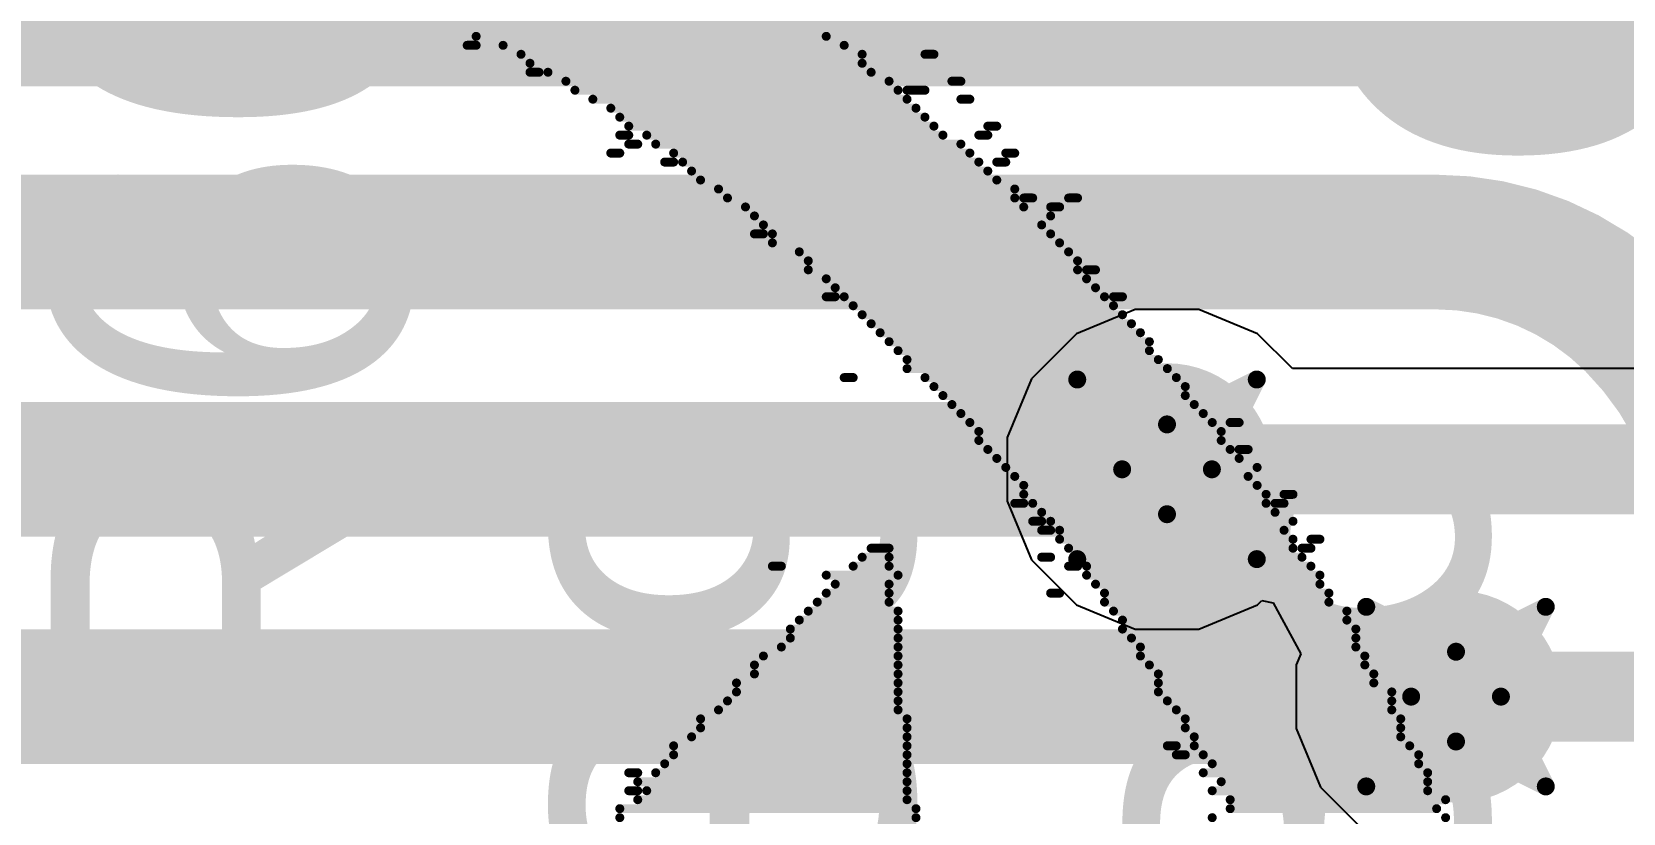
# Model space of a CAD drawing. Header units: inches. Extents: x -5 to 426, y -53 to 116.
# Drawn here: x 33.627 to 38.13, y -5.805 to -3.595 of the extents above; entities that cross this region are included whole.
import ezdxf

# ---------------------------------------------------------------- set-up
doc = ezdxf.new("R2010")
doc.units = ezdxf.units.IN
for name, color, linetype in [('Board Outline', 216, 'Continuous'), ('Bottom Layer', 5, 'Continuous'), ('Bottom Overlay', 54, 'Continuous'), ('Drill Drawing', 1, 'Continuous'), ('Top Layer', 1, 'Continuous'), ('Top Overlay', 2, 'Continuous'), ('Via Holes', 16, 'Continuous')]:
    doc.layers.add(name, color=color, linetype=linetype)
doc.styles.add('Arial', font='', dxfattribs={"height": 0.2})
doc.styles.add('Arial_Bold', font='', dxfattribs={"height": 0.2})
doc.styles.get('Arial').set_extended_font_data('Arial')
doc.styles.get('Arial_Bold').set_extended_font_data('Arial', bold=True)

msp = doc.modelspace()

# ---------------------------------------------------------------- hatches: boundary and pattern name
at = {"layer": 'Bottom Layer'}
h = msp.add_hatch(color=5, dxfattribs=at)
edge = h.paths.add_edge_path()
edge.add_arc((36.8393, -4.8326), 0.3, 0, 360)
h = msp.add_hatch(color=5, dxfattribs=at)
edge = h.paths.add_edge_path()
edge.add_arc((37.6571, -5.4755), 0.3, 0, 360)
at = {"layer": 'Top Layer'}
h = msp.add_hatch(color=1, dxfattribs=at)
edge = h.paths.add_edge_path()
edge.add_arc((36.8393, -4.8326), 0.3, 0, 360)
h = msp.add_hatch(color=1, dxfattribs=at)
edge = h.paths.add_edge_path()
edge.add_arc((37.6571, -5.4755), 0.3, 0, 360)
at = {"layer": 'Via Holes'}
h = msp.add_hatch(color=7, dxfattribs=at)
edge = h.paths.add_edge_path()
edge.add_arc((36.8393, -4.8326), 0.15, 0, 360)
h = msp.add_hatch(color=7, dxfattribs=at)
edge = h.paths.add_edge_path()
edge.add_arc((37.6571, -5.4755), 0.15, 0, 360)

# ---------------------------------------------------------------- linework, layer by layer
at = {"layer": 'Board Outline', "const_width": 0.254}
msp.add_lwpolyline([(49.7725, 6.3481, -1.144567), (-0.2979, -38.4414)], format="xyb", dxfattribs=at)
at = {"layer": 'Bottom Layer', "const_width": 0.381}
for points in [[(29.9697, -3.5589), (39.7896, -3.5589)], [(32.2783, -4.1897), (37.5999, -4.1897)], [(32.8178, -4.8326), (36.8393, -4.8326)], [(32.7876, -5.4755), (37.6571, -5.4755)]]:
    msp.add_lwpolyline(points, dxfattribs=at)
at = {"layer": 'Bottom Layer', "const_width": 0.1905}
for points in [[(37.5047, -4.1897, 1), (37.6952, -4.1897, 1)], [(37.5047, -4.1897, 1), (37.6952, -4.1897, 1)], [(38.0626, -4.4208, 1), (38.2531, -4.4208, 1)], [(38.0626, -4.4208, 1), (38.2531, -4.4208, 1)], [(36.7441, -4.8326, 1), (36.9346, -4.8326, 1)], [(37.5619, -5.4755, 1), (37.7524, -5.4755, 1)]]:
    msp.add_lwpolyline(points, format="xyb", close=True, dxfattribs=at)
at = {"layer": 'Bottom Layer', "const_width": 0.381}
for points in [[(37.5999, -4.1897, -0.198912), (38.1579, -4.4208)], [(38.1579, -4.4208, -0.198912), (38.4373, -5.0953)]]:
    msp.add_lwpolyline(points, format="xyb", dxfattribs=at)
at = {"layer": 'Bottom Overlay', "const_width": 0.0254}
for points in [[(34.8845, -3.608), (35.8751, -3.608)], [(34.8591, -3.6334), (34.8845, -3.6334)], [(34.9607, -3.6334), (35.9259, -3.6334)], [(35.0115, -3.6588), (35.9767, -3.6588)], [(36.1545, -3.6588), (36.1799, -3.6588)], [(35.0369, -3.6842), (35.9767, -3.6842)], [(35.0369, -3.7096), (35.0623, -3.7096)], [(35.0877, -3.7096), (36.0021, -3.7096)], [(35.1385, -3.735), (36.0529, -3.735)], [(36.2307, -3.735), (36.2561, -3.735)], [(35.1639, -3.7604), (36.0783, -3.7604)], [(35.2147, -3.7858), (36.1037, -3.7858)], [(36.1037, -3.7604), (36.1545, -3.7604)], [(36.2561, -3.7858), (36.2815, -3.7858)], [(35.2655, -3.8112), (36.1291, -3.8112)], [(35.2909, -3.8366), (36.1545, -3.8366)], [(35.3163, -3.862), (36.1799, -3.862)], [(36.3323, -3.862), (36.3577, -3.862)], [(35.2909, -3.8874), (35.3163, -3.8874)], [(35.3163, -3.9128), (35.3417, -3.9128)], [(35.3671, -3.8874), (36.2053, -3.8874)], [(35.3925, -3.9128), (36.2561, -3.9128)], [(36.3069, -3.8874), (36.3323, -3.8874)], [(35.2655, -3.9382), (35.2909, -3.9382)], [(35.4179, -3.9636), (35.4433, -3.9636)], [(35.4433, -3.9382), (36.2815, -3.9382)], [(35.4687, -3.9636), (36.3069, -3.9636)], [(36.3577, -3.9636), (36.3831, -3.9636)], [(36.3831, -3.9382), (36.4085, -3.9382)], [(35.4941, -3.989), (36.3323, -3.989)], [(35.5195, -4.0144), (36.3577, -4.0144)], [(35.5703, -4.0398), (36.4085, -4.0398)], [(35.5957, -4.0652), (36.4085, -4.0652)], [(36.4339, -4.0652), (36.4593, -4.0652)], [(36.5609, -4.0652), (36.5863, -4.0652)], [(35.6465, -4.0906), (36.4339, -4.0906)], [(36.5101, -4.0906), (36.5355, -4.0906)], [(35.6719, -4.116), (36.5101, -4.116)], [(35.6973, -4.1414), (36.4847, -4.1414)], [(35.6719, -4.1668), (35.6973, -4.1668)], [(35.7227, -4.1668), (36.5101, -4.1668)], [(35.7227, -4.1922), (36.5355, -4.1922)], [(35.7989, -4.2176), (36.5609, -4.2176)], [(35.8243, -4.243), (36.5863, -4.243)], [(35.8243, -4.2684), (36.5863, -4.2684)], [(36.6117, -4.2684), (36.6371, -4.2684)], [(35.8751, -4.2938), (36.6117, -4.2938)], [(35.9005, -4.3192), (36.6371, -4.3192)], [(35.8751, -4.3446), (35.9005, -4.3446)], [(35.9259, -4.3446), (36.6625, -4.3446)], [(35.9513, -4.37), (36.6879, -4.37)], [(36.6879, -4.3446), (36.7133, -4.3446)], [(35.9767, -4.3954), (36.7133, -4.3954)], [(36.0021, -4.4208), (36.7387, -4.4208)], [(36.0275, -4.4462), (36.7641, -4.4462)], [(36.0529, -4.4716), (36.7895, -4.4716)], [(36.0783, -4.497), (36.7895, -4.497)], [(36.1037, -4.5224), (36.8149, -4.5224)], [(36.1037, -4.5478), (36.8403, -4.5478)], [(35.9259, -4.5732), (35.9513, -4.5732)], [(36.1545, -4.5732), (36.8657, -4.5732)], [(36.1799, -4.5986), (36.8911, -4.5986)], [(36.2053, -4.624), (36.8911, -4.624)], [(36.2307, -4.6494), (36.9165, -4.6494)], [(36.2561, -4.6748), (36.9419, -4.6748)], [(36.2815, -4.7002), (36.9673, -4.7002)], [(36.3069, -4.7256), (36.9927, -4.7256)], [(37.0181, -4.7002), (37.0435, -4.7002)], [(36.3069, -4.751), (36.9927, -4.751)], [(36.3323, -4.7764), (37.0181, -4.7764)], [(37.0435, -4.7764), (37.0689, -4.7764)], [(36.3577, -4.8018), (37.0435, -4.8018)], [(36.3831, -4.8272), (37.0943, -4.8272)], [(36.4085, -4.8526), (37.0689, -4.8526)], [(36.4339, -4.878), (37.0943, -4.878)], [(36.4339, -4.9034), (37.1197, -4.9034)], [(37.1705, -4.9034), (37.1959, -4.9034)], [(36.4085, -4.9288), (36.4339, -4.9288)], [(36.4593, -4.9288), (37.1197, -4.9288)], [(36.4847, -4.9542), (37.1451, -4.9542)], [(37.1451, -4.9288), (37.1705, -4.9288)], [(36.4593, -4.9796), (36.4847, -4.9796)], [(36.4847, -5.005), (36.5101, -5.005)], [(36.5101, -4.9796), (37.1959, -4.9796)], [(36.5355, -5.005), (37.1705, -5.005)], [(36.0021, -5.0558), (36.0529, -5.0558)], [(36.5355, -5.0304), (37.1959, -5.0304)], [(36.5609, -5.0558), (37.1959, -5.0558)], [(37.2213, -5.0558), (37.2467, -5.0558)], [(37.2467, -5.0304), (37.2721, -5.0304)], [(35.9767, -5.0812), (36.0529, -5.0812)], [(36.4847, -5.0812), (36.5101, -5.0812)], [(36.5863, -5.0812), (37.2213, -5.0812)], [(35.7227, -5.1066), (35.7481, -5.1066)], [(35.8751, -5.132), (36.0783, -5.132)], [(35.9513, -5.1066), (36.0529, -5.1066)], [(36.5609, -5.1066), (36.5863, -5.1066)], [(36.6117, -5.1066), (37.2467, -5.1066)], [(36.6117, -5.132), (37.2721, -5.132)], [(35.8751, -5.1828), (36.0529, -5.1828)], [(35.9005, -5.1574), (36.0529, -5.1574)], [(36.5101, -5.1828), (36.5355, -5.1828)], [(36.6371, -5.1574), (37.2721, -5.1574)], [(36.6625, -5.1828), (37.2975, -5.1828)], [(35.8243, -5.2336), (36.0783, -5.2336)], [(35.8497, -5.2082), (36.0529, -5.2082)], [(36.6625, -5.2082), (37.2975, -5.2082)], [(36.6879, -5.2336), (37.3483, -5.2336)], [(35.7989, -5.259), (36.0783, -5.259)], [(36.7133, -5.259), (37.3483, -5.259)], [(35.7735, -5.2844), (36.0783, -5.2844)], [(35.7735, -5.3098), (36.0783, -5.3098)], [(36.7133, -5.2844), (37.3737, -5.2844)], [(36.7387, -5.3098), (37.3737, -5.3098)], [(35.6973, -5.3606), (36.0783, -5.3606)], [(35.7481, -5.3352), (36.0783, -5.3352)], [(36.7641, -5.3352), (37.3737, -5.3352)], [(36.7641, -5.3606), (37.3991, -5.3606)], [(35.6719, -5.386), (36.0783, -5.386)], [(35.6719, -5.4114), (36.0783, -5.4114)], [(36.7895, -5.386), (37.3991, -5.386)], [(36.8149, -5.4114), (37.4245, -5.4114)], [(35.6211, -5.4368), (36.0783, -5.4368)], [(36.8149, -5.4368), (37.4245, -5.4368)], [(35.5957, -5.4876), (36.0783, -5.4876)], [(35.6211, -5.4622), (36.0783, -5.4622)], [(36.8149, -5.4622), (37.4753, -5.4622)], [(36.8403, -5.4876), (37.4753, -5.4876)], [(35.5195, -5.5384), (36.1037, -5.5384)], [(35.5703, -5.513), (36.0783, -5.513)], [(36.8657, -5.513), (37.4753, -5.513)], [(36.8911, -5.5384), (37.5007, -5.5384)], [(35.4941, -5.5892), (36.1037, -5.5892)], [(35.5195, -5.5638), (36.1037, -5.5638)], [(36.8911, -5.5638), (37.5007, -5.5638)], [(36.9165, -5.5892), (37.5007, -5.5892)], [(35.4433, -5.6146), (36.1037, -5.6146)], [(35.4433, -5.64), (36.1037, -5.64)], [(36.8403, -5.6146), (36.8657, -5.6146)], [(36.8657, -5.64), (36.8911, -5.64)], [(36.9165, -5.6146), (37.5261, -5.6146)], [(36.9419, -5.64), (37.5515, -5.64)], [(35.4179, -5.6654), (36.1037, -5.6654)], [(36.9673, -5.6654), (37.5515, -5.6654)], [(35.3163, -5.6908), (35.3417, -5.6908)], [(35.3417, -5.7162), (36.1037, -5.7162)], [(35.3925, -5.6908), (36.1037, -5.6908)], [(36.9419, -5.6908), (37.5769, -5.6908)], [(36.9927, -5.7162), (37.5769, -5.7162)], [(35.3163, -5.7416), (35.3417, -5.7416)], [(35.3417, -5.767), (36.1037, -5.767)], [(35.3671, -5.7416), (36.1037, -5.7416)], [(36.9673, -5.7416), (37.5769, -5.7416)], [(37.0181, -5.767), (37.6277, -5.767)], [(35.2909, -5.7924), (36.1291, -5.7924)], [(37.0181, -5.7924), (37.6023, -5.7924)]]:
    msp.add_lwpolyline(points, dxfattribs=at)
at = {"layer": 'Bottom Overlay', "const_width": 0.0127}
for points in [[(34.8781, -3.608, 1), (34.8908, -3.608, 1)], [(35.8687, -3.608, 1), (35.8814, -3.608, 1)], [(34.8527, -3.6334, 1), (34.8654, -3.6334, 1)], [(34.8781, -3.6334, 1), (34.8908, -3.6334, 1)], [(34.9543, -3.6334, 1), (34.967, -3.6334, 1)], [(35.0051, -3.6588, 1), (35.0178, -3.6588, 1)], [(35.9195, -3.6334, 1), (35.9322, -3.6334, 1)], [(35.9703, -3.6588, 1), (35.983, -3.6588, 1)], [(36.1481, -3.6588, 1), (36.1608, -3.6588, 1)], [(36.1735, -3.6588, 1), (36.1862, -3.6588, 1)], [(35.0305, -3.6842, 1), (35.0432, -3.6842, 1)], [(35.9703, -3.6842, 1), (35.983, -3.6842, 1)], [(35.0305, -3.7096, 1), (35.0432, -3.7096, 1)], [(35.0559, -3.7096, 1), (35.0686, -3.7096, 1)], [(35.0813, -3.7096, 1), (35.094, -3.7096, 1)], [(35.1321, -3.735, 1), (35.1448, -3.735, 1)], [(35.9957, -3.7096, 1), (36.0084, -3.7096, 1)], [(36.0465, -3.735, 1), (36.0592, -3.735, 1)], [(36.2243, -3.735, 1), (36.237, -3.735, 1)], [(36.2497, -3.735, 1), (36.2624, -3.735, 1)], [(35.1575, -3.7604, 1), (35.1702, -3.7604, 1)], [(35.2083, -3.7858, 1), (35.221, -3.7858, 1)], [(36.0719, -3.7604, 1), (36.0846, -3.7604, 1)], [(36.0973, -3.7604, 1), (36.11, -3.7604, 1)], [(36.0973, -3.7858, 1), (36.11, -3.7858, 1)], [(36.1481, -3.7604, 1), (36.1608, -3.7604, 1)], [(36.2497, -3.7858, 1), (36.2624, -3.7858, 1)], [(36.2751, -3.7858, 1), (36.2878, -3.7858, 1)], [(35.2591, -3.8112, 1), (35.2718, -3.8112, 1)], [(35.2845, -3.8366, 1), (35.2972, -3.8366, 1)], [(36.1227, -3.8112, 1), (36.1354, -3.8112, 1)], [(36.1481, -3.8366, 1), (36.1608, -3.8366, 1)], [(35.3099, -3.862, 1), (35.3226, -3.862, 1)], [(36.1735, -3.862, 1), (36.1862, -3.862, 1)], [(36.3259, -3.862, 1), (36.3386, -3.862, 1)], [(36.3513, -3.862, 1), (36.364, -3.862, 1)], [(35.2845, -3.8874, 1), (35.2972, -3.8874, 1)], [(35.3099, -3.8874, 1), (35.3226, -3.8874, 1)], [(35.3099, -3.9128, 1), (35.3226, -3.9128, 1)], [(35.3353, -3.9128, 1), (35.348, -3.9128, 1)], [(35.3607, -3.8874, 1), (35.3734, -3.8874, 1)], [(35.3861, -3.9128, 1), (35.3988, -3.9128, 1)], [(36.1989, -3.8874, 1), (36.2116, -3.8874, 1)], [(36.2497, -3.9128, 1), (36.2624, -3.9128, 1)], [(36.3005, -3.8874, 1), (36.3132, -3.8874, 1)], [(36.3259, -3.8874, 1), (36.3386, -3.8874, 1)], [(35.2591, -3.9382, 1), (35.2718, -3.9382, 1)], [(35.2845, -3.9382, 1), (35.2972, -3.9382, 1)], [(35.4115, -3.9636, 1), (35.4242, -3.9636, 1)], [(35.4369, -3.9382, 1), (35.4496, -3.9382, 1)], [(35.4369, -3.9636, 1), (35.4496, -3.9636, 1)], [(35.4623, -3.9636, 1), (35.475, -3.9636, 1)], [(36.2751, -3.9382, 1), (36.2878, -3.9382, 1)], [(36.3005, -3.9636, 1), (36.3132, -3.9636, 1)], [(36.3513, -3.9636, 1), (36.364, -3.9636, 1)], [(36.3767, -3.9382, 1), (36.3894, -3.9382, 1)], [(36.3767, -3.9636, 1), (36.3894, -3.9636, 1)], [(36.4021, -3.9382, 1), (36.4148, -3.9382, 1)], [(35.4877, -3.989, 1), (35.5004, -3.989, 1)], [(35.5131, -4.0144, 1), (35.5258, -4.0144, 1)], [(36.3259, -3.989, 1), (36.3386, -3.989, 1)], [(36.3513, -4.0144, 1), (36.364, -4.0144, 1)], [(35.5639, -4.0398, 1), (35.5766, -4.0398, 1)], [(35.5893, -4.0652, 1), (35.602, -4.0652, 1)], [(36.4021, -4.0398, 1), (36.4148, -4.0398, 1)], [(36.4021, -4.0652, 1), (36.4148, -4.0652, 1)], [(36.4275, -4.0652, 1), (36.4402, -4.0652, 1)], [(36.4529, -4.0652, 1), (36.4656, -4.0652, 1)], [(36.5545, -4.0652, 1), (36.5672, -4.0652, 1)], [(36.5799, -4.0652, 1), (36.5926, -4.0652, 1)], [(35.6401, -4.0906, 1), (35.6528, -4.0906, 1)], [(36.4275, -4.0906, 1), (36.4402, -4.0906, 1)], [(36.5037, -4.0906, 1), (36.5164, -4.0906, 1)], [(36.5291, -4.0906, 1), (36.5418, -4.0906, 1)], [(35.6655, -4.116, 1), (35.6782, -4.116, 1)], [(35.6909, -4.1414, 1), (35.7036, -4.1414, 1)], [(36.4783, -4.1414, 1), (36.491, -4.1414, 1)], [(36.5037, -4.116, 1), (36.5164, -4.116, 1)], [(35.6655, -4.1668, 1), (35.6782, -4.1668, 1)], [(35.6909, -4.1668, 1), (35.7036, -4.1668, 1)], [(35.7163, -4.1668, 1), (35.729, -4.1668, 1)], [(35.7163, -4.1922, 1), (35.729, -4.1922, 1)], [(36.5037, -4.1668, 1), (36.5164, -4.1668, 1)], [(36.5291, -4.1922, 1), (36.5418, -4.1922, 1)], [(35.7925, -4.2176, 1), (35.8052, -4.2176, 1)], [(35.8179, -4.243, 1), (35.8306, -4.243, 1)], [(36.5545, -4.2176, 1), (36.5672, -4.2176, 1)], [(36.5799, -4.243, 1), (36.5926, -4.243, 1)], [(35.8179, -4.2684, 1), (35.8306, -4.2684, 1)], [(36.5799, -4.2684, 1), (36.5926, -4.2684, 1)], [(36.6053, -4.2684, 1), (36.618, -4.2684, 1)], [(36.6307, -4.2684, 1), (36.6434, -4.2684, 1)], [(35.8687, -4.2938, 1), (35.8814, -4.2938, 1)], [(35.8941, -4.3192, 1), (35.9068, -4.3192, 1)], [(36.6053, -4.2938, 1), (36.618, -4.2938, 1)], [(36.6307, -4.3192, 1), (36.6434, -4.3192, 1)], [(35.8687, -4.3446, 1), (35.8814, -4.3446, 1)], [(35.8941, -4.3446, 1), (35.9068, -4.3446, 1)], [(35.9195, -4.3446, 1), (35.9322, -4.3446, 1)], [(35.9449, -4.37, 1), (35.9576, -4.37, 1)], [(36.6561, -4.3446, 1), (36.6688, -4.3446, 1)], [(36.6815, -4.3446, 1), (36.6942, -4.3446, 1)], [(36.6815, -4.37, 1), (36.6942, -4.37, 1)], [(36.7069, -4.3446, 1), (36.7196, -4.3446, 1)], [(35.9703, -4.3954, 1), (35.983, -4.3954, 1)], [(35.9957, -4.4208, 1), (36.0084, -4.4208, 1)], [(36.7069, -4.3954, 1), (36.7196, -4.3954, 1)], [(36.7323, -4.4208, 1), (36.745, -4.4208, 1)], [(36.0211, -4.4462, 1), (36.0338, -4.4462, 1)], [(36.7577, -4.4462, 1), (36.7704, -4.4462, 1)], [(36.0465, -4.4716, 1), (36.0592, -4.4716, 1)], [(36.0719, -4.497, 1), (36.0846, -4.497, 1)], [(36.7831, -4.4716, 1), (36.7958, -4.4716, 1)], [(36.7831, -4.497, 1), (36.7958, -4.497, 1)], [(36.0973, -4.5224, 1), (36.11, -4.5224, 1)], [(36.0973, -4.5478, 1), (36.11, -4.5478, 1)], [(36.8085, -4.5224, 1), (36.8212, -4.5224, 1)], [(36.8339, -4.5478, 1), (36.8466, -4.5478, 1)], [(35.9195, -4.5732, 1), (35.9322, -4.5732, 1)], [(35.9449, -4.5732, 1), (35.9576, -4.5732, 1)], [(36.1481, -4.5732, 1), (36.1608, -4.5732, 1)], [(36.1735, -4.5986, 1), (36.1862, -4.5986, 1)], [(36.8593, -4.5732, 1), (36.872, -4.5732, 1)], [(36.8847, -4.5986, 1), (36.8974, -4.5986, 1)], [(36.1989, -4.624, 1), (36.2116, -4.624, 1)], [(36.2243, -4.6494, 1), (36.237, -4.6494, 1)], [(36.8847, -4.624, 1), (36.8974, -4.624, 1)], [(36.9101, -4.6494, 1), (36.9228, -4.6494, 1)], [(36.2497, -4.6748, 1), (36.2624, -4.6748, 1)], [(36.9355, -4.6748, 1), (36.9482, -4.6748, 1)], [(36.2751, -4.7002, 1), (36.2878, -4.7002, 1)], [(36.3005, -4.7256, 1), (36.3132, -4.7256, 1)], [(36.9609, -4.7002, 1), (36.9736, -4.7002, 1)], [(36.9863, -4.7256, 1), (36.999, -4.7256, 1)], [(37.0117, -4.7002, 1), (37.0244, -4.7002, 1)], [(37.0371, -4.7002, 1), (37.0498, -4.7002, 1)], [(36.3005, -4.751, 1), (36.3132, -4.751, 1)], [(36.3259, -4.7764, 1), (36.3386, -4.7764, 1)], [(36.9863, -4.751, 1), (36.999, -4.751, 1)], [(37.0117, -4.7764, 1), (37.0244, -4.7764, 1)], [(37.0371, -4.7764, 1), (37.0498, -4.7764, 1)], [(37.0625, -4.7764, 1), (37.0752, -4.7764, 1)], [(36.3513, -4.8018, 1), (36.364, -4.8018, 1)], [(36.3767, -4.8272, 1), (36.3894, -4.8272, 1)], [(37.0371, -4.8018, 1), (37.0498, -4.8018, 1)], [(37.0879, -4.8272, 1), (37.1006, -4.8272, 1)], [(36.4021, -4.8526, 1), (36.4148, -4.8526, 1)], [(37.0625, -4.8526, 1), (37.0752, -4.8526, 1)], [(36.4275, -4.878, 1), (36.4402, -4.878, 1)], [(36.4275, -4.9034, 1), (36.4402, -4.9034, 1)], [(37.0879, -4.878, 1), (37.1006, -4.878, 1)], [(37.1133, -4.9034, 1), (37.126, -4.9034, 1)], [(37.1641, -4.9034, 1), (37.1768, -4.9034, 1)], [(37.1895, -4.9034, 1), (37.2022, -4.9034, 1)], [(36.4021, -4.9288, 1), (36.4148, -4.9288, 1)], [(36.4275, -4.9288, 1), (36.4402, -4.9288, 1)], [(36.4529, -4.9288, 1), (36.4656, -4.9288, 1)], [(36.4783, -4.9542, 1), (36.491, -4.9542, 1)], [(37.1133, -4.9288, 1), (37.126, -4.9288, 1)], [(37.1387, -4.9288, 1), (37.1514, -4.9288, 1)], [(37.1387, -4.9542, 1), (37.1514, -4.9542, 1)], [(37.1641, -4.9288, 1), (37.1768, -4.9288, 1)], [(36.4529, -4.9796, 1), (36.4656, -4.9796, 1)], [(36.4783, -4.9796, 1), (36.491, -4.9796, 1)], [(36.4783, -5.005, 1), (36.491, -5.005, 1)], [(36.5037, -4.9796, 1), (36.5164, -4.9796, 1)], [(36.5037, -5.005, 1), (36.5164, -5.005, 1)], [(36.5291, -5.005, 1), (36.5418, -5.005, 1)], [(37.1641, -5.005, 1), (37.1768, -5.005, 1)], [(37.1895, -4.9796, 1), (37.2022, -4.9796, 1)], [(35.9957, -5.0558, 1), (36.0084, -5.0558, 1)], [(36.0465, -5.0558, 1), (36.0592, -5.0558, 1)], [(36.5291, -5.0304, 1), (36.5418, -5.0304, 1)], [(36.5545, -5.0558, 1), (36.5672, -5.0558, 1)], [(37.1895, -5.0304, 1), (37.2022, -5.0304, 1)], [(37.1895, -5.0558, 1), (37.2022, -5.0558, 1)], [(37.2149, -5.0558, 1), (37.2276, -5.0558, 1)], [(37.2403, -5.0304, 1), (37.253, -5.0304, 1)], [(37.2403, -5.0558, 1), (37.253, -5.0558, 1)], [(37.2657, -5.0304, 1), (37.2784, -5.0304, 1)], [(35.9703, -5.0812, 1), (35.983, -5.0812, 1)], [(36.0465, -5.0812, 1), (36.0592, -5.0812, 1)], [(36.4783, -5.0812, 1), (36.491, -5.0812, 1)], [(36.5037, -5.0812, 1), (36.5164, -5.0812, 1)], [(36.5799, -5.0812, 1), (36.5926, -5.0812, 1)], [(37.2149, -5.0812, 1), (37.2276, -5.0812, 1)], [(35.7163, -5.1066, 1), (35.729, -5.1066, 1)], [(35.7417, -5.1066, 1), (35.7544, -5.1066, 1)], [(35.8687, -5.132, 1), (35.8814, -5.132, 1)], [(35.9449, -5.1066, 1), (35.9576, -5.1066, 1)], [(36.0465, -5.1066, 1), (36.0592, -5.1066, 1)], [(36.0719, -5.132, 1), (36.0846, -5.132, 1)], [(36.5545, -5.1066, 1), (36.5672, -5.1066, 1)], [(36.5799, -5.1066, 1), (36.5926, -5.1066, 1)], [(36.6053, -5.1066, 1), (36.618, -5.1066, 1)], [(36.6053, -5.132, 1), (36.618, -5.132, 1)], [(37.2403, -5.1066, 1), (37.253, -5.1066, 1)], [(37.2657, -5.132, 1), (37.2784, -5.132, 1)], [(35.8687, -5.1828, 1), (35.8814, -5.1828, 1)], [(35.8941, -5.1574, 1), (35.9068, -5.1574, 1)], [(36.0465, -5.1574, 1), (36.0592, -5.1574, 1)], [(36.0465, -5.1828, 1), (36.0592, -5.1828, 1)], [(36.5037, -5.1828, 1), (36.5164, -5.1828, 1)], [(36.5291, -5.1828, 1), (36.5418, -5.1828, 1)], [(36.6307, -5.1574, 1), (36.6434, -5.1574, 1)], [(36.6561, -5.1828, 1), (36.6688, -5.1828, 1)], [(37.2657, -5.1574, 1), (37.2784, -5.1574, 1)], [(37.2911, -5.1828, 1), (37.3038, -5.1828, 1)], [(35.8179, -5.2336, 1), (35.8306, -5.2336, 1)], [(35.8433, -5.2082, 1), (35.856, -5.2082, 1)], [(36.0465, -5.2082, 1), (36.0592, -5.2082, 1)], [(36.0719, -5.2336, 1), (36.0846, -5.2336, 1)], [(36.6561, -5.2082, 1), (36.6688, -5.2082, 1)], [(36.6815, -5.2336, 1), (36.6942, -5.2336, 1)], [(37.2911, -5.2082, 1), (37.3038, -5.2082, 1)], [(37.3419, -5.2336, 1), (37.3546, -5.2336, 1)], [(35.7925, -5.259, 1), (35.8052, -5.259, 1)], [(36.0719, -5.259, 1), (36.0846, -5.259, 1)], [(36.7069, -5.259, 1), (36.7196, -5.259, 1)], [(37.3419, -5.259, 1), (37.3546, -5.259, 1)], [(35.7671, -5.2844, 1), (35.7798, -5.2844, 1)], [(35.7671, -5.3098, 1), (35.7798, -5.3098, 1)], [(36.0719, -5.2844, 1), (36.0846, -5.2844, 1)], [(36.0719, -5.3098, 1), (36.0846, -5.3098, 1)], [(36.7069, -5.2844, 1), (36.7196, -5.2844, 1)], [(36.7323, -5.3098, 1), (36.745, -5.3098, 1)], [(37.3673, -5.2844, 1), (37.38, -5.2844, 1)], [(37.3673, -5.3098, 1), (37.38, -5.3098, 1)], [(35.6909, -5.3606, 1), (35.7036, -5.3606, 1)], [(35.7417, -5.3352, 1), (35.7544, -5.3352, 1)], [(36.0719, -5.3352, 1), (36.0846, -5.3352, 1)], [(36.0719, -5.3606, 1), (36.0846, -5.3606, 1)], [(36.7577, -5.3352, 1), (36.7704, -5.3352, 1)], [(36.7577, -5.3606, 1), (36.7704, -5.3606, 1)], [(37.3673, -5.3352, 1), (37.38, -5.3352, 1)], [(37.3927, -5.3606, 1), (37.4054, -5.3606, 1)], [(35.6655, -5.386, 1), (35.6782, -5.386, 1)], [(35.6655, -5.4114, 1), (35.6782, -5.4114, 1)], [(36.0719, -5.386, 1), (36.0846, -5.386, 1)], [(36.0719, -5.4114, 1), (36.0846, -5.4114, 1)], [(36.7831, -5.386, 1), (36.7958, -5.386, 1)], [(36.8085, -5.4114, 1), (36.8212, -5.4114, 1)], [(37.3927, -5.386, 1), (37.4054, -5.386, 1)], [(37.4181, -5.4114, 1), (37.4308, -5.4114, 1)], [(35.6147, -5.4368, 1), (35.6274, -5.4368, 1)], [(36.0719, -5.4368, 1), (36.0846, -5.4368, 1)], [(36.8085, -5.4368, 1), (36.8212, -5.4368, 1)], [(37.4181, -5.4368, 1), (37.4308, -5.4368, 1)], [(35.5893, -5.4876, 1), (35.602, -5.4876, 1)], [(35.6147, -5.4622, 1), (35.6274, -5.4622, 1)], [(36.0719, -5.4622, 1), (36.0846, -5.4622, 1)], [(36.0719, -5.4876, 1), (36.0846, -5.4876, 1)], [(36.8085, -5.4622, 1), (36.8212, -5.4622, 1)], [(36.8339, -5.4876, 1), (36.8466, -5.4876, 1)], [(37.4689, -5.4622, 1), (37.4816, -5.4622, 1)], [(37.4689, -5.4876, 1), (37.4816, -5.4876, 1)], [(35.5131, -5.5384, 1), (35.5258, -5.5384, 1)], [(35.5639, -5.513, 1), (35.5766, -5.513, 1)], [(36.0719, -5.513, 1), (36.0846, -5.513, 1)], [(36.0973, -5.5384, 1), (36.11, -5.5384, 1)], [(36.8593, -5.513, 1), (36.872, -5.513, 1)], [(36.8847, -5.5384, 1), (36.8974, -5.5384, 1)], [(37.4689, -5.513, 1), (37.4816, -5.513, 1)], [(37.4943, -5.5384, 1), (37.507, -5.5384, 1)], [(35.4877, -5.5892, 1), (35.5004, -5.5892, 1)], [(35.5131, -5.5638, 1), (35.5258, -5.5638, 1)], [(36.0973, -5.5638, 1), (36.11, -5.5638, 1)], [(36.0973, -5.5892, 1), (36.11, -5.5892, 1)], [(36.8847, -5.5638, 1), (36.8974, -5.5638, 1)], [(36.9101, -5.5892, 1), (36.9228, -5.5892, 1)], [(37.4943, -5.5638, 1), (37.507, -5.5638, 1)], [(37.4943, -5.5892, 1), (37.507, -5.5892, 1)], [(35.4369, -5.6146, 1), (35.4496, -5.6146, 1)], [(35.4369, -5.64, 1), (35.4496, -5.64, 1)], [(36.0973, -5.6146, 1), (36.11, -5.6146, 1)], [(36.0973, -5.64, 1), (36.11, -5.64, 1)], [(36.8339, -5.6146, 1), (36.8466, -5.6146, 1)], [(36.8593, -5.6146, 1), (36.872, -5.6146, 1)], [(36.8593, -5.64, 1), (36.872, -5.64, 1)], [(36.8847, -5.64, 1), (36.8974, -5.64, 1)], [(36.9101, -5.6146, 1), (36.9228, -5.6146, 1)], [(36.9355, -5.64, 1), (36.9482, -5.64, 1)], [(37.5197, -5.6146, 1), (37.5324, -5.6146, 1)], [(37.5451, -5.64, 1), (37.5578, -5.64, 1)], [(35.4115, -5.6654, 1), (35.4242, -5.6654, 1)], [(36.0973, -5.6654, 1), (36.11, -5.6654, 1)], [(36.9609, -5.6654, 1), (36.9736, -5.6654, 1)], [(37.5451, -5.6654, 1), (37.5578, -5.6654, 1)], [(35.3099, -5.6908, 1), (35.3226, -5.6908, 1)], [(35.3353, -5.6908, 1), (35.348, -5.6908, 1)], [(35.3353, -5.7162, 1), (35.348, -5.7162, 1)], [(35.3861, -5.6908, 1), (35.3988, -5.6908, 1)], [(36.0973, -5.6908, 1), (36.11, -5.6908, 1)], [(36.0973, -5.7162, 1), (36.11, -5.7162, 1)], [(36.9355, -5.6908, 1), (36.9482, -5.6908, 1)], [(36.9863, -5.7162, 1), (36.999, -5.7162, 1)], [(37.5705, -5.6908, 1), (37.5832, -5.6908, 1)], [(37.5705, -5.7162, 1), (37.5832, -5.7162, 1)], [(35.3099, -5.7416, 1), (35.3226, -5.7416, 1)], [(35.3353, -5.7416, 1), (35.348, -5.7416, 1)], [(35.3353, -5.767, 1), (35.348, -5.767, 1)], [(35.3607, -5.7416, 1), (35.3734, -5.7416, 1)], [(36.0973, -5.7416, 1), (36.11, -5.7416, 1)], [(36.0973, -5.767, 1), (36.11, -5.767, 1)], [(36.9609, -5.7416, 1), (36.9736, -5.7416, 1)], [(37.0117, -5.767, 1), (37.0244, -5.767, 1)], [(37.5705, -5.7416, 1), (37.5832, -5.7416, 1)], [(37.6213, -5.767, 1), (37.634, -5.767, 1)], [(35.2845, -5.7924, 1), (35.2972, -5.7924, 1)], [(35.2845, -5.8178, 1), (35.2972, -5.8178, 1)], [(36.1227, -5.7924, 1), (36.1354, -5.7924, 1)], [(36.1227, -5.8178, 1), (36.1354, -5.8178, 1)], [(36.9609, -5.8178, 1), (36.9736, -5.8178, 1)], [(37.0117, -5.7924, 1), (37.0244, -5.7924, 1)], [(37.5959, -5.7924, 1), (37.6086, -5.7924, 1)], [(37.6213, -5.8178, 1), (37.634, -5.8178, 1)]]:
    msp.add_lwpolyline(points, format="xyb", close=True, dxfattribs=at)
at = {"layer": 'Drill Drawing', "const_width": 0.0508}
for points in [[(36.5853, -4.5786), (36.8393, -4.7056)], [(36.5853, -4.5786), (36.7123, -4.8326)], [(36.8393, -4.7056), (37.0933, -4.5786)], [(36.9663, -4.8326), (37.0933, -4.5786)], [(36.5853, -5.0866), (36.7123, -4.8326)], [(36.9663, -4.8326), (37.0933, -5.0866)], [(36.5853, -5.0866), (36.8393, -4.9596)], [(36.8393, -4.9596), (37.0933, -5.0866)], [(37.4031, -5.2215), (37.6571, -5.3485)], [(37.4031, -5.2215), (37.5301, -5.4755)], [(37.6571, -5.3485), (37.9111, -5.2215)], [(37.7841, -5.4755), (37.9111, -5.2215)], [(37.4031, -5.7295), (37.5301, -5.4755)], [(37.7841, -5.4755), (37.9111, -5.7295)], [(37.4031, -5.7295), (37.6571, -5.6025)], [(37.6571, -5.6025), (37.9111, -5.7295)]]:
    msp.add_lwpolyline(points, dxfattribs=at)
at = {"layer": 'Drill Drawing', "const_width": 0.0254}
for points in [[(36.5726, -4.5786, 1), (36.598, -4.5786, 1)], [(36.5726, -4.5786, 1), (36.598, -4.5786, 1)], [(37.0806, -4.5786, 1), (37.106, -4.5786, 1)], [(37.0806, -4.5786, 1), (37.106, -4.5786, 1)], [(36.8266, -4.7056, 1), (36.852, -4.7056, 1)], [(36.8266, -4.7056, 1), (36.852, -4.7056, 1)], [(36.6996, -4.8326, 1), (36.725, -4.8326, 1)], [(36.6996, -4.8326, 1), (36.725, -4.8326, 1)], [(36.9536, -4.8326, 1), (36.979, -4.8326, 1)], [(36.9536, -4.8326, 1), (36.979, -4.8326, 1)], [(36.8266, -4.9596, 1), (36.852, -4.9596, 1)], [(36.8266, -4.9596, 1), (36.852, -4.9596, 1)], [(36.5726, -5.0866, 1), (36.598, -5.0866, 1)], [(36.5726, -5.0866, 1), (36.598, -5.0866, 1)], [(37.0806, -5.0866, 1), (37.106, -5.0866, 1)], [(37.0806, -5.0866, 1), (37.106, -5.0866, 1)], [(37.3904, -5.2215, 1), (37.4158, -5.2215, 1)], [(37.3904, -5.2215, 1), (37.4158, -5.2215, 1)], [(37.8984, -5.2215, 1), (37.9238, -5.2215, 1)], [(37.8984, -5.2215, 1), (37.9238, -5.2215, 1)], [(37.6444, -5.3485, 1), (37.6698, -5.3485, 1)], [(37.6444, -5.3485, 1), (37.6698, -5.3485, 1)], [(37.5174, -5.4755, 1), (37.5428, -5.4755, 1)], [(37.5174, -5.4755, 1), (37.5428, -5.4755, 1)], [(37.7714, -5.4755, 1), (37.7968, -5.4755, 1)], [(37.7714, -5.4755, 1), (37.7968, -5.4755, 1)], [(37.6444, -5.6025, 1), (37.6698, -5.6025, 1)], [(37.6444, -5.6025, 1), (37.6698, -5.6025, 1)], [(37.3904, -5.7295, 1), (37.4158, -5.7295, 1)], [(37.3904, -5.7295, 1), (37.4158, -5.7295, 1)], [(37.8984, -5.7295, 1), (37.9238, -5.7295, 1)], [(37.8984, -5.7295, 1), (37.9238, -5.7295, 1)]]:
    msp.add_lwpolyline(points, format="xyb", close=True, dxfattribs=at)
at = {"layer": 'Top Layer'}
for p, q in [((36.7493, -4.3802), (36.5831, -4.4491)), ((36.9293, -4.3802), (36.7493, -4.3802)), ((37.0956, -4.4491), (36.9293, -4.3802)), ((36.5831, -4.4491), (36.4558, -4.5763)), ((37.1943, -4.5477), (37.0956, -4.4491)), ((38.3147, -4.5477), (37.1943, -4.5477)), ((36.4558, -4.5763), (36.3869, -4.7426)), ((36.3869, -4.7426), (36.3869, -4.9226)), ((36.3869, -4.9226), (36.4558, -5.0888)), ((36.4558, -5.0888), (36.5831, -5.2161)), ((36.5831, -5.2161), (36.7493, -5.285)), ((36.9293, -5.285), (37.0956, -5.2161)), ((37.0956, -5.2161), (37.108, -5.2037)), ((37.108, -5.2037), (37.14, -5.2099)), ((37.14, -5.2099), (37.2176, -5.3545)), ((36.7493, -5.285), (36.9293, -5.285)), ((37.2176, -5.3545), (37.2047, -5.3855)), ((37.2047, -5.3855), (37.2047, -5.5655)), ((37.2047, -5.5655), (37.2736, -5.7317)), ((37.2736, -5.7317), (37.4008, -5.859))]:
    msp.add_line(p, q, dxfattribs=at)
at = {"layer": 'Top Layer', "const_width": 0.254}
for points in [[(36.8393, -4.8326), (38.3147, -4.8326)], [(37.6571, -5.4755), (38.4527, -5.4755)]]:
    msp.add_lwpolyline(points, dxfattribs=at)
at = {"layer": 'Top Layer', "const_width": 0.127}
for points in [[(36.7758, -4.8326, 1), (36.9028, -4.8326, 1)], [(37.5936, -5.4755, 1), (37.7206, -5.4755, 1)]]:
    msp.add_lwpolyline(points, format="xyb", close=True, dxfattribs=at)

# ---------------------------------------------------------------- texts
at = {"layer": 'Top Overlay'}
for s, height, rotation, style, p in [('3V3', 1.524, 360, 'Arial_Bold', (37.2447, -3.9204)), ('R66', 1.016, 90, 'Arial', (34.6962, -5.723)), ('R39', 1.016, 90, 'Arial', (36.1186, -7.1962)), ('R36', 1.016, 90, 'Arial', (37.7442, -7.247))]:
    msp.add_text(s, height=height, rotation=rotation, dxfattribs=dict(at, style=style)).set_placement(p)

doc.saveas('drawing.dxf')
